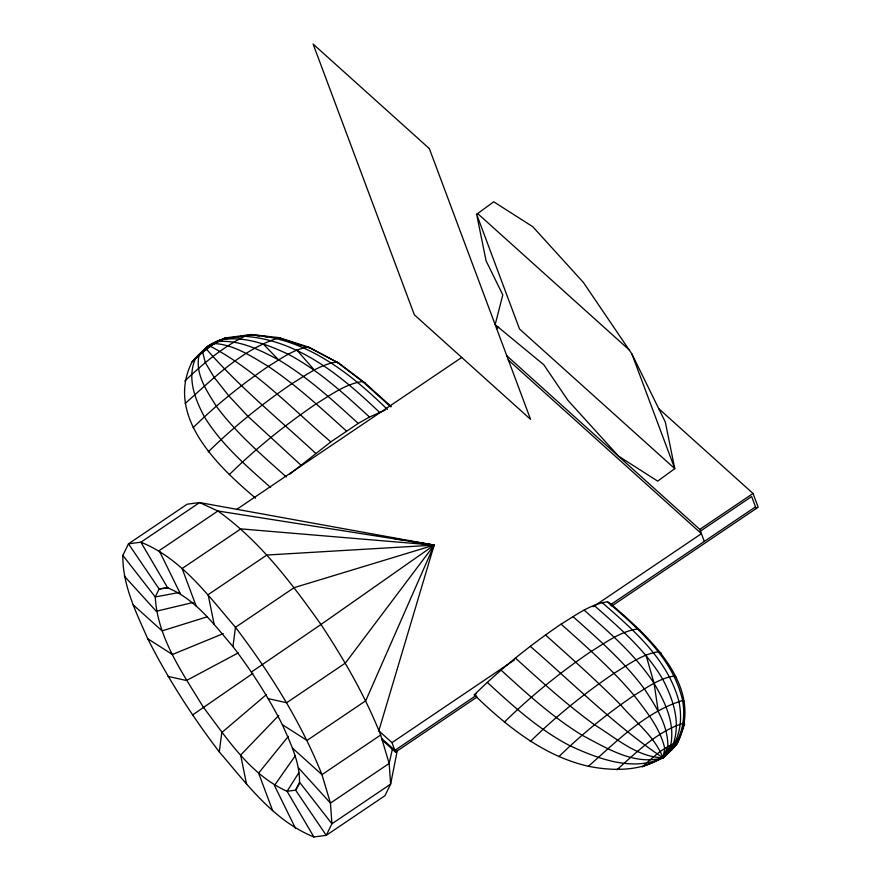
<?xml version="1.0" encoding="UTF-8"?>
<svg xmlns="http://www.w3.org/2000/svg" width="881" height="881" viewBox="0 0 881 881"><rect width="100%" height="100%" fill="white"/><g stroke="black" fill="none" stroke-linecap="round" stroke-linejoin="round"><path stroke-width="1.32" d="M397.32 750.403L390.624 784.145L384.964 795.697L326.256 835.331L313.867 836.95C273.528 820.729 246.746 783.804 219.281 751.878L221.792 732.563L266.547 694.481M168.469 587.484L159.142 588.993L155.243 596.966C157.512 637.899 182.642 673.194 203.313 707.135C226.979 738.388 250.028 774.773 287.063 791.27L295.609 790.158L299.518 782.185C299.76 761.713 290.389 742.958 282.338 724.667C268.408 697.124 251.669 671.113 232.958 646.588L235.469 627.283C208.004 595.347 181.233 558.422 140.894 542.2L128.494 543.819L122.844 555.371C122.481 585.039 136.059 612.218 147.733 638.736C167.919 678.645 192.168 716.33 219.281 751.878M392.463 748.729L389.16 763.442L390.624 784.145L331.917 823.779L326.256 835.331L295.609 790.158L299.1 784.387M232.958 646.588C214.006 624.552 195.527 599.069 167.698 587.88L159.142 588.993L128.494 543.819L187.201 504.185L199.602 502.566L434.146 545.119L378.819 730.79L391.979 742.628L395.514 752.077L477.084 697.003M678.26 738.531L676.09 744.83C655.64 771.205 618.572 772.395 588.453 766.283C543.346 755.986 506.795 726.252 474.264 694.856C500.948 668.657 530.164 645.112 561.087 624.122C575.645 615.334 590.182 604.201 607.438 601.8L609.916 603.254C648.405 636.159 705.56 686.828 677.423 743.146L662.964 757.781L642.315 766.855C652.7 757.66 663.283 746.945 676.784 742.771L677.423 743.146L662.964 757.781L655.905 760.358M619.002 768.595L616.898 769.752C636.974 752 657.402 731.285 683.491 723.224L684.724 723.951L677.148 743.74L662.964 757.781C632.602 771.976 598.54 758.893 570.194 745.877C539.018 729.721 512.94 706.022 487.314 682.401M255.545 498.117C217.75 466.192 164.813 416.041 192.069 361.849C201.231 351.079 212.64 341.399 226.538 337.764L224.181 338.877M408.366 540.846L434.146 545.119L365.725 700.78L307.017 740.425L282.338 724.667M664.252 755.59L662.964 757.781L659.12 758.783M298.846 772.725L287.063 791.27L313.867 836.95M204.282 350.649L206.539 347.213C219.6 336.707 236.13 338.282 251.36 334.516L279.299 337.687L308.46 347.059L339.24 363.413L365.009 382.96L391.197 406.515M295.443 755.557L274.443 785.456L295.575 828.525M385.096 410.216L369.491 417.032C344.229 393.917 318.823 370.383 288.307 354.294C267.229 344.383 244.169 335.683 220.514 339.923L206.539 347.213L202.718 352.323L192.069 361.849M167.698 587.88L140.894 542.2L199.602 502.566L217.882 510.991L434.146 545.119L345.363 663.085L286.655 702.73L268.287 698.655M288.362 736.318L258.607 773.111L272.636 810.63M666.08 753.993L662.964 757.781C634.287 765.831 606.546 747.991 582.088 735.228C552.442 716.991 526.651 693.49 501.047 670.1M202.09 352.444L206.539 347.213L225.14 337.952L251.36 334.516L252.594 335.243M221.836 339.989L206.539 347.213L199.007 355.439C195.02 374.271 206.881 391.065 216.319 406.218C236.152 433.078 261.624 454.838 286.358 476.984M278.77 715.449L240.656 755.072L246.614 784.486M369.491 417.032L358.226 423.431C333.073 400.547 307.943 377.255 278.55 359.833C259.719 349.955 239.533 339.592 217.596 341.586L206.539 347.213L195.45 358.622C186.805 378.224 195.031 399.203 204.414 416.867C221.505 444.674 246.46 466.027 270.61 487.468M674.328 746.339L662.964 757.781C636.831 757.186 615.797 737.738 594.51 724.788C566.549 704.481 540.956 681.222 515.396 658.041M184.768 381.044C202.872 363.919 222.243 347.4 244.698 336.3C298.637 340.077 341.971 376.55 379.425 412.253M185.131 403.487C213.51 378.378 242.396 349.085 279.299 337.687L281.05 338.711M193.126 427.648C216.23 404.963 241.526 384.579 268.309 366.397C280.918 358.787 293.516 349.14 308.46 347.059L339.24 363.413M208.213 451.887C233.983 426.591 262.197 403.85 292.074 383.565C306.136 375.075 320.177 364.327 336.85 362.003L362.531 381.495L390.735 406.868M229.357 474.562C256.041 448.363 285.257 424.818 316.18 403.828C330.738 395.029 345.286 383.907 362.531 381.495L365.009 382.96M504.483 722.035C531.166 695.836 560.382 672.291 591.305 651.301C605.864 642.513 620.4 631.38 637.657 628.979L640.135 630.433M530.252 741.582C556.021 716.275 584.246 693.534 614.112 673.26C628.186 664.77 642.227 654.01 658.889 651.687L661.29 653.107M558.895 756.669C582 733.983 607.306 713.599 634.078 695.417C646.687 687.797 659.285 678.161 674.229 676.079L676.377 677.346M588.453 766.283C616.832 741.174 645.718 711.881 682.621 700.472L684.372 701.507M289.431 474.396L330.827 441.866L358.226 423.431M476.643 214.281L493.745 201.804L532.818 226.747L583.376 282.427L631.875 353.92L665.331 422.087L674.769 468.637L657.667 481.125L618.594 456.182L568.036 400.503L543.786 364.745L495.155 324.649L502.798 294.915L486.081 260.842L476.643 214.281L519.526 328.998L674.769 468.637L631.875 353.92M192.499 715.02L252.902 673.381M251.448 672.027L320.959 624.497L434.146 545.119L427.318 544.326M496.444 328.635L498.712 327.104M236.449 509.57L461.699 357.477M180.319 593.695L159.186 550.625L217.882 510.991C259.884 541 291.358 582.826 320.959 624.497C344.097 659.473 365.219 695.935 380.658 735.018L321.961 774.652L330.452 803.087L331.917 823.779L299.518 782.185M506.597 355.594L699.811 529.393L753.024 493.47L758.156 507.203L611.722 606.084M700.461 531.111L751.658 496.543L756.151 508.568M391.979 742.628L514.46 659.924M593.188 606.767L701.419 533.688L508.205 359.889M476.136 695.483L394.875 750.359L381.715 738.52M610.192 604.972L755.513 506.85M474.264 694.856L476.522 693.611M238.311 652.865L186.475 680.506L168.095 676.421M315.563 453.197C278.77 419.114 239.566 387.177 206.561 349.283L206.539 347.213L215.041 343.48M346.398 431.007C321.345 408.321 296.423 385.305 268.309 366.397C251.603 356.453 234.533 344.812 214.546 343.546L210.515 346.354L206.539 347.213L211.33 345.22M223.256 633.626L172.423 654.495L147.733 638.736M210.339 346.211L206.539 347.213L211.363 345.374M206.539 347.213L211.55 345.539M207.277 616.788L162.115 630.873L132.8 604.498M196.144 606.04L182.114 568.52L240.821 528.886L434.146 545.119L294.177 587.638L235.469 627.283C269.938 672.765 300.762 721.484 321.961 774.652L292.646 748.288M193.126 602.483L156.256 611.249L124.309 576.075M179.559 592.406L155.243 596.966L122.844 555.371M229.853 337.841L232.529 337.533M237.881 336.916L240.557 336.619M434.146 545.119L266.844 555.03L208.136 594.664L214.105 624.078M421.856 543.687L424.587 544.006M256.657 335.738L259.366 336.068M264.785 336.729L267.494 337.06M248.662 334.868C303.923 336.641 349.471 372.476 387.365 409.401M393.444 538.368L396.153 538.82M398.873 539.271L405.656 540.394M282.327 339.13L310.597 348.325M477.645 213.554L629.034 349.735M658.966 408.861L753.024 493.47M607.438 601.8C638.648 629.012 672.974 658.195 682.621 700.472C686.365 721.693 680.528 744.247 662.964 757.781C614.938 725.625 573.85 684.063 530.252 646.313M602.053 602.516C633.45 629.915 667.512 659.098 678.811 700.979C683.249 721.341 679.614 743.839 662.964 757.781C654.759 736.461 635.102 721.814 620.598 704.811C596.481 680.572 570.965 657.799 545.515 634.981M594.113 605.368C619.277 627.668 645.377 649.87 662.688 679.163C672.963 698.864 680.848 721.671 673.337 743.685L662.964 757.781L664.781 748.542C660.166 728.135 646.511 711.65 634.078 695.417C612.108 669.34 586.471 646.775 561.087 624.122M584.18 610.148C609.421 632.569 635.366 654.88 654.076 683.315C664.891 701.882 675.132 722.861 670.76 744.93L662.964 757.781L667.842 746.581C668.106 724.931 655.816 706.232 644.319 688.854C624.012 661.51 598.232 639.088 572.914 616.546M330.827 441.866C292.029 408.74 256.085 370.262 210.515 346.354L202.718 352.323L205.328 362.642L214.204 377.453L228.741 395.778L247.935 416.339L300.707 464.926M382.178 740.073L395.514 752.077M262.846 343.59L278.55 359.833M298.505 767.902L330.452 803.087L389.16 763.442L380.658 735.018M296.919 350.153L314.374 370.075M699.811 529.393L704.304 541.419M646.026 655.134L654.076 683.315L658.195 710.912M684.085 720.977L684.196 725.096M429.344 148.603L313.107 44.05L414.345 314.814L530.582 419.378L429.344 148.603"/></g></svg>
